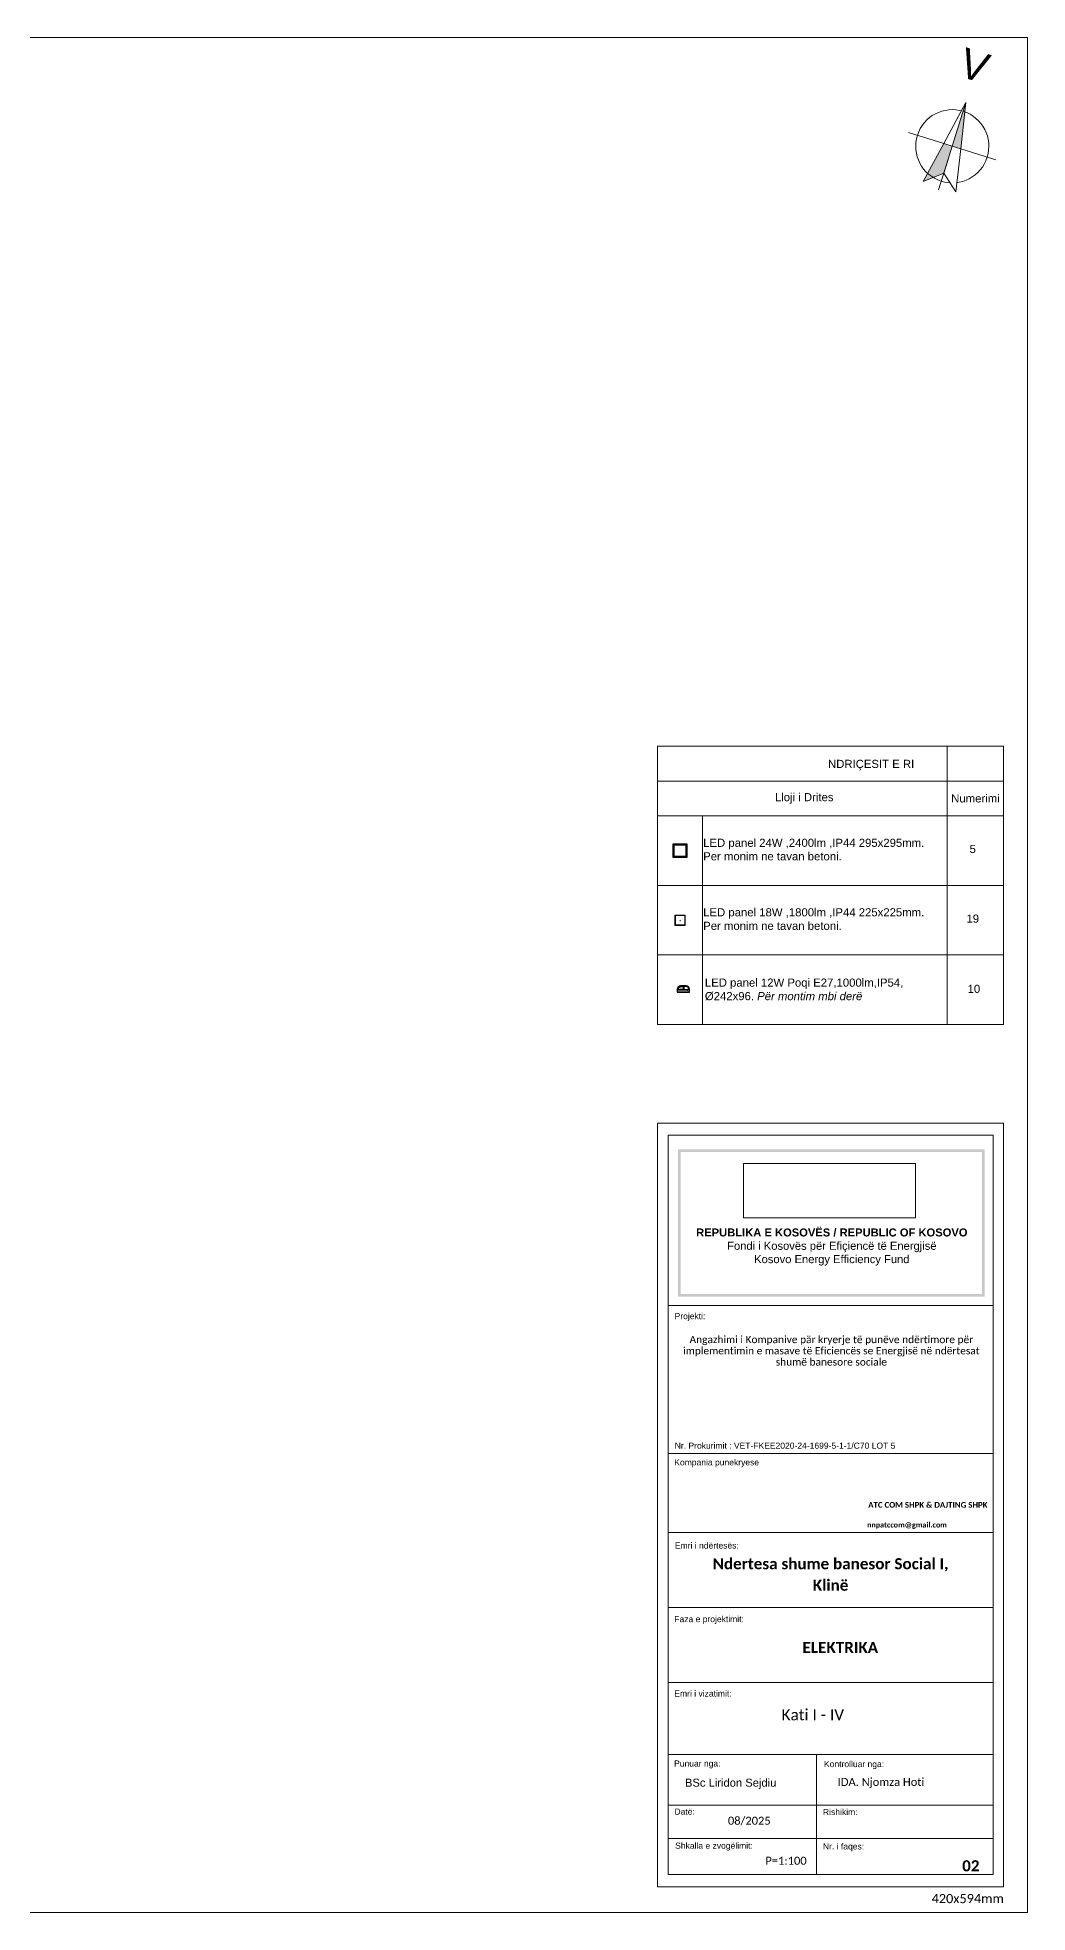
# Model space of a CAD drawing. Header units: feet. Extents: x 2566339 to 2624673, y -122443 to -81443.
# Drawn here: x 2603023 to 2624673, y -122443 to -81443 of the extents above; entities that cross this region are included whole.
import ezdxf
from ezdxf.enums import TextEntityAlignment as Align

# ---------------------------------------------------------------- set-up
doc = ezdxf.new("R2010")
doc.units = ezdxf.units.FT
doc.header["$MEASUREMENT"] = 0
doc.header["$XCLIPFRAME"] = 0
doc.set_wipeout_variables(frame=1)
doc.linetypes.add('Wipeout_Contour', pattern=[1000, 0, -1000])
for name, color, linetype, lineweight in [('00 vija ne dukje 1', 250, 'Continuous', 18), ('00E-Ndriqimi', 5, 'Continuous', 18), ('Annotation - Text_Pen_No__1', 7, 'Continuous', 5), ('Dimensioning - General_Pen_No__41', 7, 'Continuous', 5), ('Interior - Furniture _Pen_No__1', 7, 'Continuous', 5), ('Shell - Roof_Pen_No__1', 7, 'Continuous', 5), ('Shell - Roof_Pen_No__21', 7, 'Continuous', 5)]:
    doc.layers.add(name, color=color, linetype=linetype, lineweight=lineweight)
for name, color, linetype in [('00E-Ndriqimi elektrike', 5, 'Continuous'), ('Drawing & Figure', 7, 'Continuous'), ('Interior - Furniture', 7, 'Continuous')]:
    doc.layers.add(name, color=color, linetype=linetype)
for name, color, linetype, lineweight, true_color in [('Annotation - Text_Pen_No__61', 7, 'Continuous', 5, 0x6a6a6a), ('Shell - Roof_Pen_No__61', 7, 'Continuous', 5, 0x6a6a6a), ('Structural - Bearing_Pen_No__86', 7, 'Continuous', 5, 0x5555ff)]:
    doc.layers.add(name, color=color, linetype=linetype, lineweight=lineweight, true_color=true_color)
doc.styles.add('ARIAL', font='arial.ttf')
doc.styles.add('GENERATED_STYLE_1', font='arial.ttf')
doc.styles.add('GENERATED_STYLE_2', font='arialbd.ttf')
doc.styles.add('GENERATED_STYLE_3', font='calibri.ttf')
doc.styles.add('GENERATED_STYLE_4', font='calibrib.ttf')
doc.styles.add('GENERATED_STYLE_5', font='calibril.ttf')
picture_1 = doc.add_image_def('image1.png', size_in_pixel=(354, 134))

# ---------------------------------------------------------------- blocks, each defined once
blk = doc.blocks.new('North Symbol 22')
at = {"layer": 'Interior - Furniture', "linetype": 'Continuous', "lineweight": 0, "true_color": 0x000000}
blk.add_hatch(color=18, dxfattribs=at).paths.add_polyline_path([(0, 0), (0, 1000), (-194, 0)])
at = {"layer": 'Interior - Furniture _Pen_No__1', "color": 7, "linetype": 'Continuous', "lineweight": 5}
for p, q in [((0, 1000), (-194, 0)), ((0, 0), (0, 1000)), ((-194, 0), (0, 0))]:
    blk.add_line(p, q, dxfattribs=at)
for start, end in [(0, 180), (180, 0)]:
    blk.add_arc((0, 0), 800, start, end, dxfattribs=at)
at = {"layer": 'Interior - Furniture _Pen_No__1', "color": 7, "lineweight": 5, "style": 'GENERATED_STYLE_1'}
blk.add_attdef('txt', text='', height=650, dxfattribs=at).set_placement((0, 1323), align=Align.BOTTOM_CENTER)
at = {"color": 254, "linetype": 'Wipeout_Contour', "lineweight": 0, "ltscale": 1195.088182}
blk.add_wipeout([(0, 0), (0, 1000), (194, 0)], dxfattribs=at).dxf.layer = 'Interior - Furniture'
at = {"layer": 'Interior - Furniture _Pen_No__1', "color": 7, "linetype": 'Continuous', "lineweight": 5}
for p, q in [((0, 1000), (194, 0)), ((0, 0), (0, 1000)), ((194, 0), (0, 0))]:
    blk.add_line(p, q, dxfattribs=at)
at = {"color": 254, "linetype": 'Wipeout_Contour', "lineweight": 0, "ltscale": 1813.560114}
blk.add_wipeout([(0, 0), (0, -618), (-375, -927), (-194, 0)], dxfattribs=at).dxf.layer = 'Interior - Furniture'
at = {"layer": 'Interior - Furniture', "linetype": 'Continuous', "lineweight": 0, "true_color": 0x000000}
blk.add_hatch(color=18, dxfattribs=at).paths.add_polyline_path([(0, 0), (0, -618), (375, -927), (194, 0)])
at = {"layer": 'Interior - Furniture _Pen_No__1', "color": 7, "linetype": 'Continuous', "lineweight": 5}
for p, q in [((-194, 0), (-1000, 0)), ((-375, -927), (-194, 0)), ((-194, 0), (0, 0)), ((0, 0), (0, -618)), ((0, 0), (0, -618)), ((194, 0), (0, 0)), ((375, -927), (194, 0)), ((194, 0), (1000, 0)), ((0, -250), (0, -1000)), ((0, -618), (-375, -927)), ((0, -618), (375, -927))]:
    blk.add_line(p, q, dxfattribs=at)
blk = doc.blocks.new('VT-8618W-SQ 18W')
blk.add_line((0, 0), (0, -23))
for points in [[(-113, 112), (112, 112), (112, -113), (-113, -113)], [(-101, 101), (101, 101), (101, -101), (-101, -101)]]:
    blk.add_lwpolyline(points, close=True)
blk = doc.blocks.new('VT-8624W-SQ 24W')
for points in [[(-148, 148), (148, 148), (148, -148), (-148, -148)], [(-130, 130), (130, 130), (130, -130), (-130, -130)]]:
    blk.add_lwpolyline(points, close=True)
blk = doc.blocks.new('Trup ndriques LED 1x12W per montim ne mure mbi derë te baneses')
at = {"layer": '00E-Ndriqimi elektrike', "linetype": 'Continuous', "lineweight": -3}
for points in [[(-3, 146), (-50, 144), (-55, 144), (-60, 144), (-66, 142), (-70, 142), (-76, 141), (-81, 141), (-87, 140), (-91, 139), (-97, 137), (-101, 136), (-106, 133), (-111, 132), (-115, 129), (-119, 126), (-123, 124), (-127, 121), (-131, 115), (-135, 110), (-138, 106), (-141, 100), (-143, 94), (-144, 91), (-144, 87), (-145, 84), (-146, 80), (-148, 76), (-148, 72), (-149, 67), (-149, 64), (-150, 59), (-150, 55), (-151, 50), (-151, 46), (-152, 41), (-152, 36), (-152, 32), (-153, 27), (-153, 22), (-153, 18), (-153, 13), (-155, 10), (-155, 5), (-155, 1), (-155, -4), (-153, -7), (-153, -12), (-153, -18), (-153, -22), (-152, -28), (-152, -34), (-152, -40), (-151, -46), (-151, -51), (-150, -57), (-149, -63), (-149, -67), (-148, -72), (-146, -77), (-146, -81), (-145, -85), (-144, -88), (-143, -92), (-142, -95), (-141, -99), (-140, -102), (-138, -104), (-136, -108), (-133, -112), (-129, -118), (-125, -122), (-120, -126), (-115, -130), (-112, -131), (-110, -132), (-106, -134), (-103, -136), (-99, -137), (-95, -138), (-90, -139), (-85, -139), (-81, -140), (-75, -141), (-69, -141), (-63, -142), (-60, -142), (-57, -142), (-53, -144), (-50, -144), (-3, -145), (-3, -122), (-1, -122), (0, -119), (0, -106), (-1, -104), (-3, -104), (-3, -102), (-1, -102), (0, -101), (0, -89), (-1, -88), (-3, -88), (-3, -87), (-1, -87), (0, -86), (0, -80), (-1, -79), (-3, -79), (-3, -78), (-1, -78), (0, -77), (0, -71), (-1, -70), (-3, -70), (-3, -69), (-1, -69), (0, -67), (0, -61), (-1, -61), (-3, -61), (-3, -58), (0, -58), (0, -57), (0, -55), (0, -54), (0, -46), (-1, -44), (0, -43), (0, 43), (-2, 46), (-3, 46), (-3, 48), (-1, 48), (0, 49), (0, 55), (0, 56), (0, 58), (0, 58), (-3, 58), (-3, 59), (-1, 61), (0, 61), (0, 80), (-1, 81), (-3, 81), (-3, 93), (-1, 93), (0, 93), (0, 100), (-1, 101), (-3, 101), (-3, 104), (-1, 104), (0, 106), (0, 121), (-1, 122), (-3, 122), (-3, 146)], [(-155, 5), (-151, 9), (-143, 9), (-141, 9)], [(-65, 10), (-65, 129), (-50, 144), (-50, 4), (-153, 2)], [(-50, 4), (-52, 6), (-53, 7), (-55, 9), (-58, 9), (-149, 6), (-151, 5), (-152, 4), (-153, 1), (-153, -1), (-153, -3), (-151, -5), (-149, -5), (-69, -7), (-67, -7), (-66, -10), (-67, -125), (-70, -125), (-74, -124), (-77, -124), (-81, -123), (-87, -122), (-92, -121), (-97, -118), (-101, -117), (-105, -116), (-107, -115), (-110, -112), (-112, -111), (-115, -108), (-119, -104), (-121, -101), (-122, -99), (-125, -95), (-126, -92), (-128, -87), (-129, -82), (-130, -77), (-131, -71), (-133, -65), (-134, -59), (-135, -54), (-136, -48), (-136, -42), (-137, -36), (-137, -32), (-137, -27), (-137, -22), (-138, -19), (-138, -16), (-138, -12), (-138, -7), (-138, -6)], [(-153, 3), (-52, 6)], [(-57, 139), (-59, 139), (-62, 139), (-67, 139), (-72, 139), (-75, 138), (-78, 138), (-82, 137), (-85, 137), (-89, 136), (-93, 134), (-97, 133), (-101, 132), (-106, 130), (-111, 127), (-114, 126), (-118, 124), (-121, 122), (-123, 118), (-126, 116), (-128, 114), (-130, 110), (-133, 108), (-135, 102), (-137, 97), (-138, 93), (-140, 91), (-141, 87), (-142, 84), (-143, 79), (-144, 73), (-145, 67), (-145, 64), (-145, 62), (-146, 58), (-146, 55), (-148, 49), (-148, 43), (-149, 37), (-149, 31), (-149, 25), (-150, 18), (-150, 12), (-150, 5)], [(-66, 130), (-68, 130), (-72, 130), (-75, 130), (-78, 129), (-83, 127), (-89, 126), (-93, 125), (-98, 124), (-103, 123), (-106, 121), (-111, 118), (-113, 116), (-116, 114), (-119, 111), (-121, 109), (-123, 107), (-127, 101), (-130, 96), (-131, 91), (-134, 86), (-134, 84), (-135, 80), (-136, 77), (-137, 72), (-138, 66), (-138, 61), (-140, 57), (-140, 54), (-141, 50), (-141, 47), (-141, 42), (-142, 37), (-142, 33), (-143, 27), (-143, 22), (-143, 18), (-143, 12), (-143, 6)], [(-66, 129), (-68, 127), (-72, 127), (-75, 127), (-78, 126), (-83, 126), (-88, 125), (-93, 123), (-98, 122), (-103, 121), (-106, 118), (-110, 116), (-113, 114), (-115, 112), (-119, 109), (-121, 107), (-122, 104), (-126, 100), (-128, 94), (-130, 89), (-131, 85), (-133, 82), (-134, 79), (-134, 74), (-135, 70), (-136, 65), (-137, 59), (-137, 56), (-137, 52), (-138, 49), (-138, 46), (-140, 41), (-140, 36), (-140, 32), (-141, 28), (-141, 24), (-141, 19), (-141, 14), (-141, 7), (-142, 6), (-143, 6)], [(-141, 7), (-55, 10), (-52, 9), (-51, 7), (-50, 4)], [(-67, 10), (-67, 130), (-57, 140), (-50, 144)], [(-52, 101), (-54, 102), (-55, 101), (-58, 100), (-61, 96), (-62, 93), (-61, 92), (-59, 92), (-58, 93), (-54, 97), (-52, 101)], [(-3, 122), (-3, -19), (-3, -122)], [(-3, 73), (0, 73)], [(-153, -2), (-50, -4)], [(-153, -3), (-52, -5)], [(-153, -5), (-151, -9), (-140, -9)], [(-57, -139), (-59, -139), (-62, -139), (-66, -139), (-69, -139), (-73, -138), (-77, -138), (-81, -137), (-85, -136), (-90, -136), (-93, -134), (-98, -132), (-103, -131), (-106, -130), (-111, -127), (-114, -125), (-118, -123), (-121, -121), (-125, -117), (-128, -114), (-130, -109), (-134, -104), (-135, -101), (-137, -99), (-138, -95), (-140, -91), (-141, -87), (-142, -82), (-143, -77), (-144, -72), (-145, -66), (-145, -61), (-146, -55), (-148, -49), (-148, -43), (-149, -37), (-149, -33), (-149, -27), (-150, -22), (-150, -18), (-150, -14), (-150, -11), (-150, -7), (-150, -5)], [(-140, -6), (-140, -10), (-140, -14), (-140, -19), (-140, -25), (-138, -31), (-138, -36), (-137, -42), (-137, -47), (-136, -51), (-136, -56), (-135, -62), (-134, -67), (-133, -73), (-131, -79), (-130, -85), (-129, -91), (-127, -95), (-125, -100), (-121, -104), (-118, -108), (-115, -110), (-112, -112), (-110, -115), (-107, -116), (-104, -118), (-100, -119), (-95, -121), (-89, -123), (-83, -124), (-77, -125), (-72, -126), (-66, -126), (-50, -144)], [(-68, -7), (-58, -7), (-53, -7), (-50, -4), (-50, -144)], [(-68, -126), (-68, -127), (-57, -139), (-54, -141), (-52, -144)], [(-50, -4), (-51, -6), (-52, -7), (-55, -10), (-66, -10)], [(-52, -100), (-54, -101), (-57, -100), (-59, -99), (-61, -95), (-62, -93), (-61, -92), (-59, -92), (-57, -93), (-53, -96), (-52, -100)], [(0, -19), (-3, -19)], [(-3, -27), (0, -27)], [(-3, -28), (0, -28)], [(-3, -34), (0, -33)], [(-3, -37), (-2, -37), (-1, -36), (0, -35)], [(-3, -44), (-1, -44)], [(-3, -49), (0, -49)], [(-3, -54), (0, -54)], [(-3, -94), (0, -94)]]:
    blk.add_lwpolyline(points, dxfattribs=at)

msp = doc.modelspace()

# ---------------------------------------------------------------- hatches: boundary and pattern name
at = {"layer": 'Structural - Bearing_Pen_No__86', "linetype": 'Continuous', "lineweight": 5, "true_color": 0x5555ff}
for points in [[(2617027, -105757), (2618298, -105757), (2618298, -105815), (2617085, -105815), (2617085, -108841), (2617027, -108841)], [(2617637, -105815), (2617637, -105757), (2623739, -105757), (2623739, -108841), (2623681, -108841), (2623681, -105815)], [(2617027, -107790), (2617085, -107790), (2617085, -108918), (2618298, -108918), (2618298, -108976), (2617027, -108976)], [(2617637, -108976), (2617637, -108918), (2623681, -108918), (2623681, -107790), (2623739, -107790), (2623739, -108976)]]:
    msp.add_hatch(color=173, dxfattribs=at).paths.add_polyline_path(points)

# ---------------------------------------------------------------- linework, layer by layer
at = {"layer": '00 vija ne dukje 1', "ltscale": 4}
for points in [[(2616584, -96942), (2622919, -96942), (2622919, -97703), (2616584, -97703)], [(2622919, -96942), (2624150, -96942), (2624150, -97703), (2622919, -97703)], [(2616584, -97703), (2622919, -97703), (2622919, -98463), (2616584, -98463)], [(2622919, -97703), (2624150, -97703), (2624150, -98463), (2622919, -98463)], [(2616584, -98463), (2617565, -98463), (2617565, -99983), (2616584, -99983)], [(2617565, -98463), (2622919, -98463), (2622919, -99983), (2617565, -99983)], [(2622919, -98463), (2624150, -98463), (2624150, -99983), (2622919, -99983)], [(2616584, -99983), (2617565, -99983), (2617565, -101504), (2616584, -101504)], [(2617565, -99983), (2622919, -99983), (2622919, -101504), (2617565, -101504)], [(2622919, -99983), (2624150, -99983), (2624150, -101504), (2622919, -101504)], [(2616584, -101504), (2617565, -101504), (2617565, -103024), (2616584, -103024)], [(2617565, -101504), (2622919, -101504), (2622919, -103024), (2617565, -103024)], [(2622919, -101504), (2624150, -101504), (2624150, -103024), (2622919, -103024)]]:
    msp.add_lwpolyline(points, close=True, dxfattribs=at)
for points in [[(2617565, -101506), (2617565, -103026)], [(2624150, -101506), (2624150, -103026)]]:
    msp.add_lwpolyline(points, dxfattribs=at)
at = {"layer": 'Shell - Roof_Pen_No__1', "color": 7, "linetype": 'Continuous', "lineweight": 5}
for p, q in [((2616584, -105182), (2624150, -105182)), ((2616584, -112405), (2616584, -105182)), ((2624150, -105182), (2624150, -121882)), ((2616815, -112405), (2616815, -105444)), ((2616815, -105444), (2623920, -105444)), ((2623920, -105444), (2623920, -112405)), ((2623920, -109169), (2616815, -109169)), ((2616815, -121611), (2616815, -109734)), ((2623920, -109734), (2623920, -121611)), ((2623920, -112405), (2616815, -112405)), ((2623920, -112405), (2616815, -112405)), ((2623920, -114133), (2616815, -114133)), ((2623920, -115775), (2616815, -115775)), ((2623920, -117417), (2616815, -117417)), ((2623920, -118989), (2616815, -118989)), ((2620059, -118989), (2620059, -121611)), ((2623920, -120097), (2616815, -120097)), ((2623920, -120824), (2616815, -120824)), ((2623920, -121611), (2616815, -121611)), ((2624150, -121882), (2616584, -121882))]:
    msp.add_line(p, q, dxfattribs=at)
at = {"layer": 'Shell - Roof_Pen_No__21', "color": 7, "linetype": 'Continuous', "lineweight": 5}
for p, q in [((2566339, -81443), (2624673, -81443)), ((2624673, -122443), (2624673, -81443)), ((2624673, -122443), (2624673, -81443)), ((2566339, -122443), (2624673, -122443))]:
    msp.add_line(p, q, dxfattribs=at)
at = {"layer": 'Shell - Roof_Pen_No__61', "color": 251, "linetype": 'Continuous', "lineweight": 5, "true_color": 0x6a6a6a}
msp.add_line((2616584, -121882), (2616584, -109734), dxfattribs=at)

# ---------------------------------------------------------------- block references
at = {"layer": '00E-Ndriqimi'}
msp.add_blockref('VT-8618W-SQ 18W', (2617075, -100744), dxfattribs=at)
at = {"layer": '00E-Ndriqimi elektrike'}
msp.add_blockref('VT-8624W-SQ 24W', (2617075, -99223), dxfattribs=at)
at = {"layer": '00E-Ndriqimi elektrike', "ltscale": 0.015289, "xscale": 0.9245096010064542, "yscale": 0.9245096010064542, "zscale": 0.9245096010064542, "rotation": 269.3338696857263}
msp.add_blockref('Trup ndriques LED 1x12W per montim ne mure mbi derë te baneses', (2617147, -102320), dxfattribs=at)
at = {"layer": 'Interior - Furniture', "color": 104, "linetype": 'Continuous', "lineweight": 5, "true_color": 0x029e21}
ref = msp.add_blockref('North Symbol 22', (2623028, -83821), dxfattribs=dict(at, xscale=-0.9999999999999999, zscale=1000, rotation=342.5528115767323))
ref.add_attrib('txt', 'V', dxfattribs={"layer": 'Interior - Furniture _Pen_No__1', "color": 7, "lineweight": 5, "height": 650, "rotation": 342.5528, "style": 'GENERATED_STYLE_1'}).set_placement((2623358, -82549), align=Align.BOTTOM_CENTER)

# ---------------------------------------------------------------- texts
at = {"color": 7, "linetype": 'ByBlock', "lineweight": 20, "style": 'ARIAL'}
for s, insert, char_height, width, attachment_point in [('\\pi3657.6;{\\fArial|b0|i0|c238|p34;\\P\\pi2691.1; }NDRIÇESIT{\\fArial|b0|i0|c238|p34; }E RI', (2616584, -96942), 177.39, 7315.18, 1), ('\\pi2497.4;{\\fArial|b0|i0|c238|p34; Lloji i Drites}', (2616584, -98080), 177.39, 6334.78, 4), ('{\\fArial|b0|i0|c238|p34;Numerimi}', (2623535, -98082), 177.39, 1231.18, 5), ('LED{\\fArial|b0|i0|c238|p34; }panel{\\fArial|b0|i0|c238|p34; }24W ,2400lm ,IP44 295x295mm. \\PPer monim ne tavan betoni.', (2617581, -98963), 177.39, 6026.44, 1), ('5', (2623476, -99188), 177, 1231.18, 5), ('LED{\\fArial|b0|i0|c238|p34; }panel{\\fArial|b0|i0|c238|p34; }18W ,1800lm ,IP44 225x225mm. \\PPer monim ne tavan betoni.', (2617581, -100483), 177.39, 6026.44, 1), ('19', (2623476, -100711), 177.4, 1231.18, 5), ('LED{\\fArial|b0|i0|c238|p34; panel 1}2W Poqi E27{\\fArial|b0|i0|c238|p34;,}1000lm,IP54,     Ø242x96.{\\fArial|b0|i1|c238|p34; Për montim \\fArial|b0|i1|c0|p34;mbi derë}', (2617618, -102020), 177.392, 5344.46, 1), ('10', (2623502, -102246), 177.4, 1231.18, 5)]:
    msp.add_mtext(s, dxfattribs=dict(at, insert=insert, char_height=char_height, width=width, attachment_point=attachment_point))
at = {"layer": 'Annotation - Text_Pen_No__1', "color": 7, "style": 'GENERATED_STYLE_3'}
msp.add_text('IDA. Njomza Hoti', height=175, dxfattribs=at).set_placement((2620522, -119675))
at = {"layer": 'Annotation - Text_Pen_No__1', "color": 7, "linetype": 'Continuous', "lineweight": 5, "attachment_point": 2}
for s, insert, char_height, style in [('\\A1;REPUBLIKA E KOSOVËS / REPUBLIC OF KOSOVO\\P{\\fArial|b0|i0|c0|p34;Fondi i Kosovës për Efiçiencë të Energjisë\\PKosovo Energy Efficiency Fund\\P}', (2620394, -107485), 175, 'GENERATED_STYLE_2'), ('\\A1;ATC COM SHPK & DAJTING SHPK ', (2622494, -113467), 125, 'GENERATED_STYLE_4'), ('\\A1;ELEKTRIKA', (2620579, -116525), 242.5, 'GENERATED_STYLE_4'), ('\\A1;Kati I - IV', (2619978, -117997), 242.5, 'GENERATED_STYLE_3'), ('\\A1;BSc Liridon Sejdiu', (2618182, -119516), 175, 'GENERATED_STYLE_1'), ('\\A1;08/2025', (2618589, -120348), 175, 'GENERATED_STYLE_3'), ('\\A1;P=1:100', (2619392, -121223), 175, 'GENERATED_STYLE_3'), ('\\A1; 02', (2623392, -121300), 242.5, 'GENERATED_STYLE_4')]:
    msp.add_mtext(s, dxfattribs=dict(at, insert=insert, char_height=char_height, style=style))
at = {"layer": 'Annotation - Text_Pen_No__1', "color": 7, "linetype": 'Continuous', "lineweight": 5, "insert": (2620384, -109833), "char_height": 160, "width": 6798, "attachment_point": 2, "line_spacing_factor": 0.919632, "style": 'GENERATED_STYLE_5'}
msp.add_mtext('\\A1;Angazhimi i Kompanive pär kryerje të punëve ndërtimore për implementimin e masave të Eficiencës se Energjisë në ndërtesat shumë banesore sociale', dxfattribs=at)
at = {"layer": 'Annotation - Text_Pen_No__1', "color": 7, "linetype": 'Continuous', "lineweight": 5, "insert": (2620367, -114695), "char_height": 242.5, "attachment_point": 2, "line_spacing_factor": 1.16153, "style": 'GENERATED_STYLE_4'}
msp.add_mtext('\\A1;Ndertesa shume banesor Social I, \\PKlinë', dxfattribs=at)
at = {"layer": 'Annotation - Text_Pen_No__61', "color": 251, "linetype": 'Continuous', "lineweight": 5, "true_color": 0x6a6a6a, "insert": (2623367, -122038), "char_height": 200, "attachment_point": 2, "style": 'GENERATED_STYLE_3'}
msp.add_mtext('\\A1;420x594mm', dxfattribs=at)
at = {"layer": 'Dimensioning - General_Pen_No__41', "color": 7, "linetype": 'Continuous', "lineweight": 5, "attachment_point": 7, "style": 'GENERATED_STYLE_1'}
for s, insert, char_height in [('\\A1;Projekti:', (2616956, -109509), 133.38), ('\\A1;Nr. Prokurimit : VET-FKEE2020-24-1699-5-1-1/C70 LOT 5', (2616959, -112303), 133.37), ('\\A1;Kompania punekryese', (2616949, -112706), 133.38), ('\\A1;Emri i ndërtesës:', (2616963, -114487), 133.38), ('\\A1;Faza e projektimit:', (2616949, -116134), 133.38), ('\\A1;Emri i vizatimit:', (2616950, -117722), 133.38), ('\\A1;Punuar nga:', (2616945, -119291), 133.38), ('\\A1;Kontrolluar nga:', (2620223, -119304), 133.38), ('\\A1;Datë:', (2616953, -120305), 133.4), ('\\A1;Rishikim:', (2620201, -120314), 133.38), ('\\A1;Shkalla e zvogëlimit:', (2616968, -121088), 133.38), ('\\A1;Nr. i faqes:', (2620200, -121104), 133.38)]:
    msp.add_mtext(s, dxfattribs=dict(at, insert=insert, char_height=char_height))
at = {"layer": 'Dimensioning - General_Pen_No__41', "color": 7, "linetype": 'Continuous', "lineweight": 5, "insert": (2621164, -114054), "char_height": 115, "attachment_point": 7, "line_spacing_factor": 0.922253, "style": 'GENERATED_STYLE_1'}
msp.add_mtext('\\A1;\\pt737.29,1517,2350.4,3281.9;{\\fCalibri|b1|i0|c0|p34;nnpatccom@gmail.com}', dxfattribs=at)

# ---------------------------------------------------------------- pictures from other files: only their frames are drawn
at = {"layer": 'Drawing & Figure', "linetype": 'Continuous', "lineweight": 0}
image = msp.add_image(picture_1, insert=(2618466, -107250), size_in_units=(3759, 1184), dxfattribs=at)
image.set_boundary_path([(-0.5, -0.5), (353.5, 133.5)])

doc.saveas('drawing.dxf')
